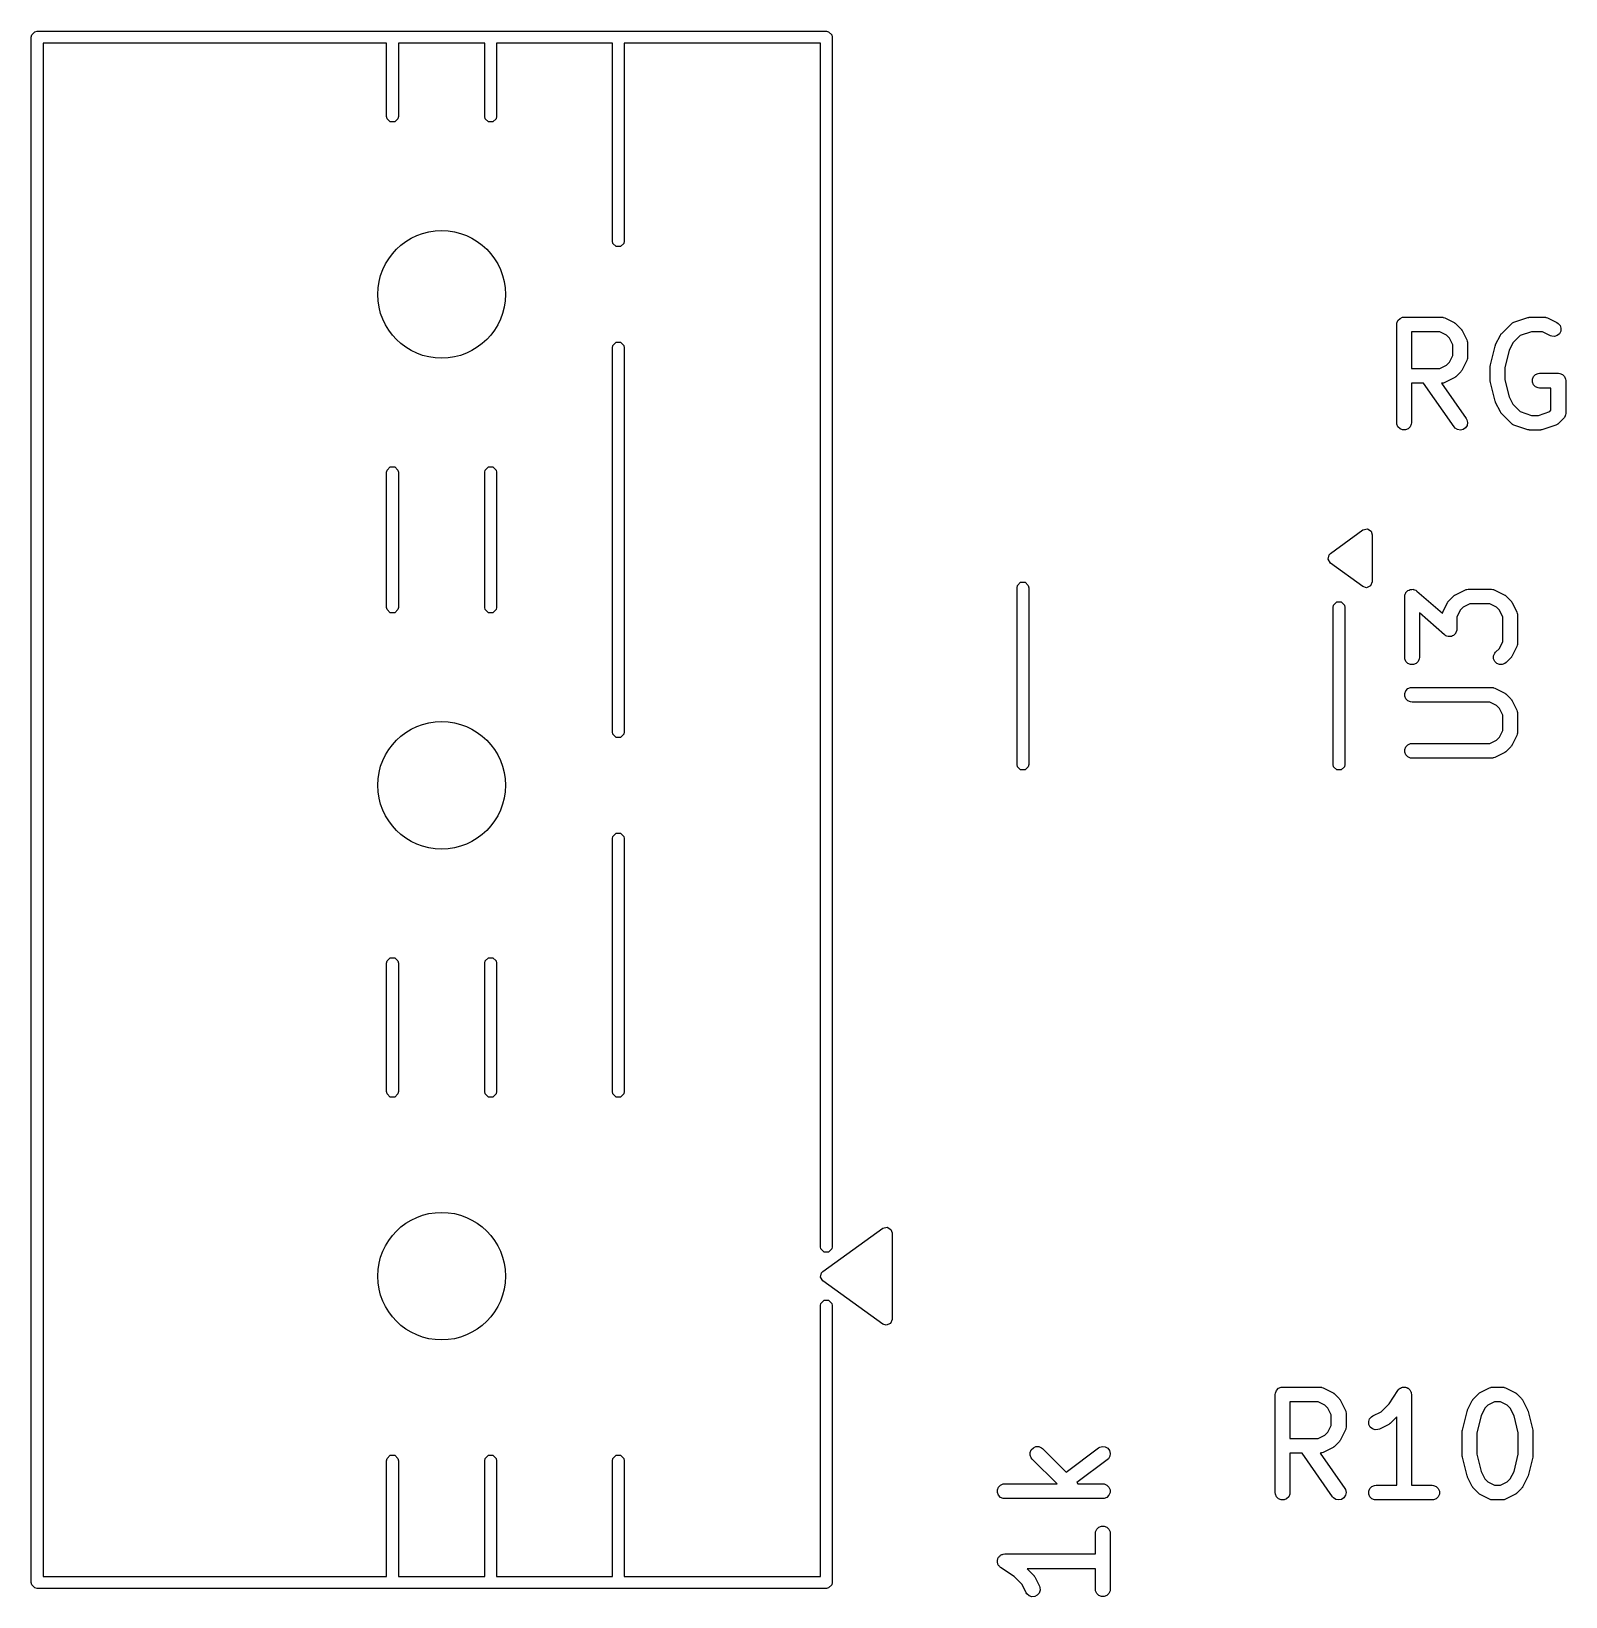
# Model space of a CAD drawing. Extents: x 19.8 to 98.9, y -129.1 to -67.1.
# Drawn here: x 19.79 to 35.42, y -106.01 to -90.07 of the extents above; entities that cross this region are included whole.
import ezdxf

# ---------------------------------------------------------------- set-up
doc = ezdxf.new("R2010")
doc.units = 0
doc.layers.add('BLACK', color=7, linetype='CONTINUOUS')

msp = doc.modelspace()

# ---------------------------------------------------------------- linework, layer by layer
at = {"layer": 'BLACK', "linetype": 'CONTINUOUS'}
for p, q in [((19.792067, -90.107038), (19.824539, -90.074566)), ((19.824539, -90.074566), (19.8475, -90.069999)), ((19.8475, -90.069999), (27.8875, -90.07)), ((27.8875, -90.07), (27.910461, -90.074567)), ((27.910461, -90.074567), (27.942933, -90.107039)), ((19.7875, -90.129999), (19.792067, -90.107038)), ((19.7875, -105.87), (19.7875, -90.129999)), ((23.4075, -90.189999), (19.9075, -90.189999)), ((19.9075, -90.189999), (19.9075, -105.81)), ((23.4075, -90.938), (23.4075, -90.189999)), ((24.4075, -90.189999), (23.5275, -90.189999)), ((23.5275, -90.189999), (23.5275, -90.938)), ((24.4075, -90.938), (24.4075, -90.189999)), ((25.7075, -90.189999), (24.5275, -90.189999)), ((24.5275, -90.189999), (24.5275, -90.938)), ((25.7075, -92.207), (25.7075, -90.189999)), ((27.8275, -90.189999), (25.8275, -90.189999)), ((25.8275, -90.189999), (25.8275, -92.207)), ((27.827501, -102.45), (27.8275, -90.189999)), ((27.942933, -90.107039), (27.9475, -90.13)), ((27.9475, -90.13), (27.947501, -102.45)), ((23.412067, -90.960961), (23.4075, -90.938)), ((23.444539, -90.993433), (23.412067, -90.960961)), ((23.490461, -90.993433), (23.444539, -90.993433)), ((23.522933, -90.960961), (23.490461, -90.993433)), ((23.5275, -90.938), (23.522933, -90.960961)), ((24.412067, -90.960961), (24.4075, -90.938)), ((24.444539, -90.993433), (24.412067, -90.960961)), ((24.490461, -90.993433), (24.444539, -90.993433)), ((24.522933, -90.960961), (24.490461, -90.993433)), ((24.5275, -90.938), (24.522933, -90.960961)), ((25.712067, -92.229961), (25.7075, -92.207)), ((25.744539, -92.262433), (25.712067, -92.229961)), ((25.790461, -92.262433), (25.744539, -92.262433)), ((25.822933, -92.229961), (25.790461, -92.262433)), ((25.8275, -92.207), (25.822933, -92.229961)), ((33.698809, -93.056819), (33.70025, -93.042187)), ((33.698809, -94.056819), (33.698809, -93.056819)), ((33.70025, -93.042187), (33.711449, -93.015151)), ((33.711449, -93.015151), (33.732141, -92.994459)), ((33.732141, -92.994459), (33.759177, -92.98326)), ((33.759177, -92.98326), (33.773809, -92.981819)), ((33.773809, -92.981819), (34.154761, -92.981819)), ((34.154761, -92.981819), (34.169393, -92.98326)), ((34.169393, -92.98326), (34.171882, -92.984291)), ((34.171882, -92.984291), (34.17457, -92.984482)), ((34.17457, -92.984482), (34.188302, -92.989737)), ((34.188302, -92.989737), (34.28354, -93.037356)), ((34.28354, -93.037356), (34.289839, -93.04132)), ((34.289839, -93.04132), (34.291667, -93.042078)), ((34.291667, -93.042078), (34.293723, -93.043766)), ((34.293723, -93.043766), (34.295983, -93.045188)), ((34.295983, -93.045188), (34.297282, -93.046686)), ((34.297282, -93.046686), (34.303032, -93.051405)), ((34.303032, -93.051405), (34.350651, -93.099024)), ((34.350651, -93.099024), (34.355369, -93.104773)), ((34.355369, -93.104773), (34.356868, -93.106073)), ((34.356868, -93.106073), (34.358289, -93.108332)), ((34.358289, -93.108332), (34.359978, -93.110389)), ((34.359978, -93.110389), (34.360735, -93.112216)), ((34.360735, -93.112216), (34.3647, -93.118516)), ((34.768395, -93.146643), (34.863633, -93.051405)), ((34.863633, -93.051405), (34.874998, -93.042077)), ((34.874998, -93.042077), (34.877488, -93.041045)), ((34.877488, -93.041045), (34.879523, -93.039281)), ((34.879523, -93.039281), (34.892949, -93.033287)), ((34.892949, -93.033287), (35.035805, -92.985668)), ((35.035805, -92.985668), (35.04306, -92.984018)), ((35.04306, -92.984018), (35.044891, -92.98326)), ((35.044891, -92.98326), (35.047544, -92.982998)), ((35.047544, -92.982998), (35.050142, -92.982408)), ((35.050142, -92.982408), (35.052116, -92.982548)), ((35.052116, -92.982548), (35.059523, -92.981819)), ((35.059523, -92.981819), (35.20238, -92.981819)), ((35.20238, -92.981819), (35.217012, -92.98326)), ((35.217012, -92.98326), (35.219501, -92.984291)), ((35.219501, -92.984291), (35.222189, -92.984482)), ((35.222189, -92.984482), (35.235921, -92.989737)), ((35.235921, -92.989737), (35.331159, -93.037356)), ((35.331159, -93.037356), (35.343602, -93.045188)), ((35.343602, -93.045188), (35.362775, -93.067296)), ((35.362775, -93.067296), (35.372029, -93.095057)), ((35.372029, -93.095057), (35.369955, -93.124247)), ((25.7075, -93.293), (25.712067, -93.270039)), ((25.712067, -93.270039), (25.744539, -93.237567)), ((25.744539, -93.237567), (25.790461, -93.237567)), ((25.790461, -93.237567), (25.822933, -93.270039)), ((25.822933, -93.270039), (25.8275, -93.293)), ((34.137056, -93.131819), (33.848809, -93.131819)), ((33.848809, -93.131819), (33.848809, -93.505628)), ((34.205572, -93.166077), (34.137056, -93.131819)), ((34.235979, -93.196484), (34.205572, -93.166077)), ((34.270237, -93.265), (34.235979, -93.196484)), ((34.270237, -93.372447), (34.270237, -93.265)), ((34.3647, -93.118516), (34.412319, -93.213754)), ((34.412319, -93.213754), (34.417574, -93.227485)), ((34.417574, -93.227485), (34.417765, -93.230174)), ((34.417765, -93.230174), (34.418796, -93.232663)), ((34.418796, -93.232663), (34.420237, -93.247295)), ((34.420237, -93.247295), (34.420237, -93.390152)), ((34.653429, -93.4672), (34.701048, -93.276724)), ((34.701048, -93.276724), (34.701433, -93.275644)), ((34.701433, -93.275644), (34.701472, -93.275105)), ((34.701472, -93.275105), (34.703799, -93.269023)), ((34.703799, -93.269023), (34.705995, -93.262878)), ((34.705995, -93.262878), (34.706317, -93.262442)), ((34.706317, -93.262442), (34.706727, -93.261373)), ((34.706727, -93.261373), (34.754346, -93.166135)), ((34.754346, -93.166135), (34.75831, -93.159835)), ((34.75831, -93.159835), (34.759068, -93.158008)), ((34.759068, -93.158008), (34.760756, -93.155951)), ((34.760756, -93.155951), (34.762178, -93.153692)), ((34.762178, -93.153692), (34.763676, -93.152392)), ((34.763676, -93.152392), (34.768395, -93.146643)), ((34.883067, -93.244103), (34.844573, -93.32109)), ((34.95718, -93.16999), (34.883067, -93.244103)), ((35.071693, -93.131819), (34.95718, -93.16999)), ((35.184675, -93.131819), (35.071693, -93.131819)), ((35.264077, -93.17152), (35.184675, -93.131819)), ((35.277808, -93.176775), (35.264077, -93.17152)), ((35.306998, -93.178849), (35.277808, -93.176775)), ((35.33476, -93.169595), (35.306998, -93.178849)), ((35.356867, -93.150422), (35.33476, -93.169595)), ((35.369955, -93.124247), (35.356867, -93.150422)), ((25.7075, -97.207), (25.7075, -93.293)), ((25.8275, -93.293), (25.8275, -97.207)), ((34.235979, -93.440963), (34.270237, -93.372447)), ((34.412319, -93.423693), (34.3647, -93.518931)), ((34.417574, -93.409962), (34.412319, -93.423693)), ((34.417765, -93.407272), (34.417574, -93.409962)), ((34.418796, -93.404784), (34.417765, -93.407272)), ((34.420237, -93.390152), (34.418796, -93.404784)), ((34.844573, -93.32109), (34.80119, -93.494624)), ((33.848809, -93.505628), (34.137056, -93.505628)), ((34.137056, -93.505628), (34.205572, -93.47137)), ((34.205572, -93.47137), (34.235979, -93.440963)), ((34.289839, -93.596126), (34.28354, -93.600091)), ((34.291667, -93.595369), (34.289839, -93.596126)), ((34.293723, -93.59368), (34.291667, -93.595369)), ((34.295983, -93.592259), (34.293723, -93.59368)), ((34.297282, -93.59076), (34.295983, -93.592259)), ((34.303032, -93.586042), (34.297282, -93.59076)), ((34.350651, -93.538423), (34.303032, -93.586042)), ((34.355369, -93.532673), (34.350651, -93.538423)), ((34.356868, -93.531374), (34.355369, -93.532673)), ((34.358289, -93.529114), (34.356868, -93.531374)), ((34.359978, -93.527058), (34.358289, -93.529114)), ((34.360735, -93.52523), (34.359978, -93.527058)), ((34.3647, -93.518931), (34.360735, -93.52523)), ((34.65119, -93.48539), (34.651441, -93.482836)), ((34.65119, -93.628247), (34.65119, -93.48539)), ((34.651279, -93.481744), (34.652088, -93.47627)), ((34.651441, -93.482836), (34.651279, -93.481744)), ((34.652088, -93.47627), (34.652631, -93.470758)), ((34.652631, -93.470758), (34.653053, -93.469736)), ((34.653053, -93.469736), (34.653429, -93.4672)), ((34.80119, -93.494624), (34.80119, -93.619013)), ((35.081202, -93.613615), (35.092401, -93.586579)), ((35.092401, -93.586579), (35.113093, -93.565887)), ((35.113093, -93.565887), (35.140129, -93.554688)), ((35.140129, -93.554688), (35.154761, -93.553247)), ((35.154761, -93.553247), (35.345237, -93.553247)), ((35.345237, -93.553247), (35.359869, -93.554688)), ((35.359869, -93.554688), (35.386905, -93.565887)), ((35.386905, -93.565887), (35.407597, -93.586579)), ((35.407597, -93.586579), (35.418796, -93.613615)), ((33.972855, -93.655628), (33.848809, -93.655628)), ((33.848809, -93.655628), (33.848809, -94.056819)), ((34.283795, -94.099829), (33.972855, -93.655628)), ((34.169393, -93.654187), (34.155876, -93.655518)), ((34.155876, -93.655518), (34.40668, -94.01381)), ((34.171882, -93.653155), (34.169393, -93.654187)), ((34.17457, -93.652965), (34.171882, -93.653155)), ((34.188302, -93.64771), (34.17457, -93.652965)), ((34.28354, -93.600091), (34.188302, -93.64771)), ((34.651441, -93.6308), (34.65119, -93.628247)), ((34.651279, -93.631893), (34.651441, -93.6308)), ((34.652088, -93.637366), (34.651279, -93.631893)), ((34.652631, -93.642879), (34.652088, -93.637366)), ((34.653053, -93.6439), (34.652631, -93.642879)), ((34.653429, -93.646437), (34.653053, -93.6439)), ((34.701048, -93.836913), (34.653429, -93.646437)), ((34.80119, -93.619013), (34.844573, -93.792547)), ((35.081202, -93.642879), (35.081202, -93.613615)), ((35.092401, -93.669915), (35.081202, -93.642879)), ((35.113093, -93.690607), (35.092401, -93.669915)), ((35.140129, -93.701806), (35.113093, -93.690607)), ((35.154761, -93.703247), (35.140129, -93.701806)), ((35.270237, -93.703247), (35.154761, -93.703247)), ((35.270237, -93.930514), (35.270237, -93.703247)), ((35.418796, -93.613615), (35.420237, -93.628247)), ((35.420237, -93.628247), (35.420237, -93.96158)), ((34.701433, -93.837992), (34.701048, -93.836913)), ((34.701472, -93.838532), (34.701433, -93.837992)), ((34.703799, -93.844613), (34.701472, -93.838532)), ((34.705995, -93.850759), (34.703799, -93.844613)), ((34.706317, -93.851194), (34.705995, -93.850759)), ((34.706727, -93.852264), (34.706317, -93.851194)), ((34.754346, -93.947502), (34.706727, -93.852264)), ((34.844573, -93.792547), (34.883067, -93.869534)), ((34.883067, -93.869534), (34.95718, -93.943648)), ((33.70025, -94.071451), (33.698809, -94.056819)), ((33.711449, -94.098487), (33.70025, -94.071451)), ((33.847368, -94.071451), (33.836169, -94.098487)), ((33.848809, -94.056819), (33.847368, -94.071451)), ((34.40668, -94.01381), (34.41389, -94.026623)), ((34.41389, -94.026623), (34.420219, -94.055194)), ((34.420219, -94.055194), (34.415134, -94.084012)), ((34.758309, -93.953798), (34.754346, -93.947502)), ((34.759067, -93.955628), (34.758309, -93.953798)), ((34.760756, -93.957686), (34.759067, -93.955628)), ((34.762178, -93.959945), (34.760756, -93.957686)), ((34.763676, -93.961244), (34.762178, -93.959945)), ((34.768395, -93.966994), (34.763676, -93.961244)), ((34.863633, -94.062233), (34.768395, -93.966994)), ((34.874998, -94.071561), (34.863633, -94.062233)), ((34.877488, -94.072592), (34.874998, -94.071561)), ((34.879523, -94.074357), (34.877488, -94.072592)), ((34.892949, -94.080351), (34.879523, -94.074357)), ((34.95718, -93.943648), (35.071693, -93.981819)), ((35.071693, -93.981819), (35.142591, -93.981819)), ((35.142591, -93.981819), (35.257104, -93.943647)), ((35.257104, -93.943647), (35.270237, -93.930514)), ((35.33476, -94.074357), (35.321335, -94.080351)), ((35.336795, -94.072591), (35.33476, -94.074357)), ((35.339286, -94.07156), (35.336795, -94.072591)), ((35.350652, -94.062232), (35.339286, -94.07156)), ((35.39827, -94.014613), (35.350652, -94.062232)), ((35.407598, -94.003247), (35.39827, -94.014613)), ((35.414879, -93.985668), (35.407598, -94.003247)), ((35.418796, -93.976212), (35.414879, -93.985668)), ((35.420237, -93.96158), (35.418796, -93.976212)), ((33.732141, -94.119179), (33.711449, -94.098487)), ((33.759177, -94.130378), (33.732141, -94.119179)), ((33.788441, -94.130378), (33.759177, -94.130378)), ((33.815477, -94.119179), (33.788441, -94.130378)), ((33.836169, -94.098487), (33.815477, -94.119179)), ((34.293366, -94.110989), (34.283795, -94.099829)), ((34.318045, -94.126716), (34.293366, -94.110989)), ((34.346862, -94.131802), (34.318045, -94.126716)), ((34.375433, -94.125472), (34.346862, -94.131802)), ((34.399407, -94.10869), (34.375433, -94.125472)), ((34.415134, -94.084012), (34.399407, -94.10869)), ((35.035805, -94.12797), (34.892949, -94.080351)), ((35.04306, -94.129619), (35.035805, -94.12797)), ((35.044891, -94.130378), (35.04306, -94.129619)), ((35.047544, -94.130639), (35.044891, -94.130378)), ((35.050142, -94.13123), (35.047544, -94.130639)), ((35.052116, -94.131089), (35.050142, -94.13123)), ((35.059523, -94.131819), (35.052116, -94.131089)), ((35.154761, -94.131819), (35.059523, -94.131819)), ((35.162166, -94.131089), (35.154761, -94.131819)), ((35.164141, -94.13123), (35.162166, -94.131089)), ((35.166738, -94.130639), (35.164141, -94.13123)), ((35.169393, -94.130378), (35.166738, -94.130639)), ((35.171224, -94.129619), (35.169393, -94.130378)), ((35.178478, -94.12797), (35.171224, -94.129619)), ((35.321335, -94.080351), (35.178478, -94.12797)), ((23.4075, -94.562), (23.412067, -94.539039)), ((23.412067, -94.539039), (23.444539, -94.506567)), ((23.444539, -94.506567), (23.490461, -94.506567)), ((23.490461, -94.506567), (23.522933, -94.539039)), ((23.522933, -94.539039), (23.5275, -94.562)), ((24.4075, -94.562), (24.412067, -94.539039)), ((24.412067, -94.539039), (24.444539, -94.506567)), ((24.444539, -94.506567), (24.490461, -94.506567)), ((24.490461, -94.506567), (24.522933, -94.539039)), ((24.522933, -94.539039), (24.5275, -94.562)), ((23.4075, -95.938), (23.4075, -94.562)), ((23.5275, -94.562), (23.5275, -95.938)), ((24.4075, -95.938), (24.4075, -94.562)), ((24.5275, -94.562), (24.5275, -95.938)), ((33.02471, -95.388976), (33.35471, -95.148976)), ((33.35471, -95.148976), (33.399358, -95.138234)), ((33.399358, -95.138234), (33.438524, -95.16221)), ((33.438524, -95.16221), (33.45, -95.1975)), ((33.45, -95.1975), (33.45, -95.6775)), ((33.000734, -95.446858), (33.011476, -95.40221)), ((33.02471, -95.486024), (33.000734, -95.446858)), ((33.011476, -95.40221), (33.02471, -95.388976)), ((33.35471, -95.726024), (33.02471, -95.486024)), ((29.83, -95.7375), (29.834567, -95.714539)), ((29.83, -97.5375), (29.83, -95.7375)), ((29.834567, -95.714539), (29.867039, -95.682067)), ((29.867039, -95.682067), (29.912961, -95.682067)), ((29.912961, -95.682067), (29.945433, -95.714539)), ((29.945433, -95.714539), (29.95, -95.7375)), ((29.95, -95.7375), (29.95, -97.5375)), ((33.39, -95.7375), (33.35471, -95.726024)), ((33.432426, -95.719926), (33.39, -95.7375)), ((33.45, -95.6775), (33.432426, -95.719926)), ((33.779819, -95.827976), (33.780581, -95.820237)), ((33.779819, -96.447023), (33.779819, -95.827976)), ((33.78045, -95.81827), (33.780908, -95.816914)), ((33.780581, -95.820237), (33.78045, -95.81827)), ((33.780908, -95.816914), (33.78126, -95.813344)), ((33.78126, -95.813344), (33.785923, -95.802086)), ((33.785923, -95.802086), (33.789825, -95.790549)), ((33.789825, -95.790549), (33.79149, -95.788644)), ((33.79149, -95.788644), (33.792459, -95.786308)), ((33.792459, -95.786308), (33.801069, -95.777697)), ((33.801069, -95.777697), (33.809095, -95.768525)), ((33.809095, -95.768525), (33.811364, -95.767402)), ((33.811364, -95.767402), (33.813151, -95.765616)), ((33.813151, -95.765616), (33.824401, -95.760955)), ((33.824401, -95.760955), (33.835327, -95.755553)), ((33.835327, -95.755553), (33.83785, -95.755384)), ((33.83785, -95.755384), (33.840187, -95.754417)), ((33.840187, -95.754417), (33.852372, -95.754417)), ((33.852372, -95.754417), (33.864525, -95.753607)), ((33.864525, -95.753607), (33.86692, -95.754417)), ((33.86692, -95.754417), (33.869451, -95.754417)), ((33.869451, -95.754417), (33.880708, -95.75908)), ((33.880708, -95.75908), (33.892246, -95.762982)), ((33.892246, -95.762982), (33.895163, -95.765067)), ((33.895163, -95.765067), (33.896487, -95.765616)), ((33.896487, -95.765616), (33.897882, -95.767011)), ((33.897882, -95.767011), (33.904207, -95.771533)), ((33.904207, -95.771533), (34.163516, -95.998428)), ((34.230357, -95.870181), (34.277976, -95.822562)), ((34.277976, -95.822562), (34.283725, -95.817843)), ((34.283725, -95.817843), (34.285025, -95.816345)), ((34.285025, -95.816345), (34.287284, -95.814923)), ((34.287284, -95.814923), (34.289341, -95.813235)), ((34.289341, -95.813235), (34.291168, -95.812477)), ((34.291168, -95.812477), (34.297468, -95.808513)), ((34.297468, -95.808513), (34.392706, -95.760894)), ((34.392706, -95.760894), (34.406437, -95.755639)), ((34.406437, -95.755639), (34.409126, -95.755447)), ((34.409126, -95.755447), (34.411615, -95.754417)), ((34.411615, -95.754417), (34.426247, -95.752976)), ((34.426247, -95.752976), (34.664342, -95.752976)), ((34.664342, -95.752976), (34.678974, -95.754417)), ((34.678974, -95.754417), (34.681463, -95.755448)), ((34.681463, -95.755448), (34.684151, -95.755639)), ((34.684151, -95.755639), (34.697883, -95.760894)), ((34.697883, -95.760894), (34.793121, -95.808513)), ((34.793121, -95.808513), (34.799417, -95.812476)), ((34.799417, -95.812476), (34.801247, -95.813234)), ((34.801247, -95.813234), (34.803305, -95.814923)), ((34.803305, -95.814923), (34.805564, -95.816345)), ((34.805564, -95.816345), (34.806863, -95.817843)), ((34.806863, -95.817843), (34.812612, -95.822561)), ((34.812612, -95.822561), (34.860232, -95.87018)), ((23.412067, -95.960961), (23.4075, -95.938)), ((23.444539, -95.993433), (23.412067, -95.960961)), ((23.522933, -95.960961), (23.490461, -95.993433)), ((23.5275, -95.938), (23.522933, -95.960961)), ((24.412067, -95.960961), (24.4075, -95.938)), ((24.444539, -95.993433), (24.412067, -95.960961)), ((24.522933, -95.960961), (24.490461, -95.993433)), ((24.5275, -95.938), (24.522933, -95.960961)), ((33.05, -95.9375), (33.054567, -95.914539)), ((33.05, -96.7375), (33.05, -95.9375)), ((33.054567, -95.914539), (33.087039, -95.882067)), ((33.087039, -95.882067), (33.132961, -95.882067)), ((33.132961, -95.882067), (33.165433, -95.914539)), ((33.165433, -95.914539), (33.17, -95.9375)), ((33.17, -95.9375), (33.17, -96.7375)), ((34.163516, -95.998428), (34.168689, -95.984911)), ((34.168689, -95.984911), (34.216308, -95.889673)), ((34.216308, -95.889673), (34.220272, -95.883373)), ((34.220272, -95.883373), (34.22103, -95.881546)), ((34.22103, -95.881546), (34.222718, -95.879489)), ((34.222718, -95.879489), (34.22414, -95.87723)), ((34.22414, -95.87723), (34.225638, -95.87593)), ((34.225638, -95.87593), (34.230357, -95.870181)), ((34.345029, -95.967641), (34.310771, -96.036157)), ((34.375436, -95.937234), (34.345029, -95.967641)), ((34.443952, -95.902976), (34.375436, -95.937234)), ((34.646637, -95.902976), (34.443952, -95.902976)), ((34.715153, -95.937234), (34.646637, -95.902976)), ((34.745561, -95.967641), (34.715153, -95.937234)), ((34.779819, -96.036157), (34.745561, -95.967641)), ((34.860232, -95.87018), (34.86495, -95.875929)), ((34.86495, -95.875929), (34.86645, -95.87723)), ((34.86645, -95.87723), (34.867872, -95.879489)), ((34.867872, -95.879489), (34.86956, -95.881546)), ((34.86956, -95.881546), (34.870317, -95.883373)), ((34.870317, -95.883373), (34.874282, -95.889673)), ((34.874282, -95.889673), (34.921901, -95.984911)), ((34.921901, -95.984911), (34.927156, -95.998642)), ((23.490461, -95.993433), (23.444539, -95.993433)), ((24.490461, -95.993433), (24.444539, -95.993433)), ((34.186383, -96.217752), (33.929819, -95.993258)), ((33.929819, -95.993258), (33.929819, -96.447023)), ((34.310771, -96.036157), (34.310771, -96.161309)), ((34.779819, -96.286461), (34.779819, -96.036157)), ((34.927156, -95.998642), (34.927347, -96.001331)), ((34.927347, -96.001331), (34.928378, -96.00382)), ((34.928378, -96.00382), (34.929819, -96.018452)), ((34.929819, -96.018452), (34.929819, -96.304166)), ((34.192707, -96.222273), (34.186383, -96.217752)), ((34.194103, -96.223669), (34.192707, -96.222273)), ((34.195426, -96.224217), (34.194103, -96.223669)), ((34.198344, -96.226303), (34.195426, -96.224217)), ((34.209881, -96.230204), (34.198344, -96.226303)), ((34.221139, -96.234868), (34.209881, -96.230204)), ((34.22367, -96.234868), (34.221139, -96.234868)), ((34.226065, -96.235678), (34.22367, -96.234868)), ((34.238218, -96.234868), (34.226065, -96.235678)), ((34.250403, -96.234868), (34.238218, -96.234868)), ((34.252739, -96.2339), (34.250403, -96.234868)), ((34.255263, -96.233732), (34.252739, -96.2339)), ((34.266188, -96.228329), (34.255263, -96.233732)), ((34.277439, -96.223669), (34.266188, -96.228329)), ((34.279225, -96.221882), (34.277439, -96.223669)), ((34.281495, -96.22076), (34.279225, -96.221882)), ((34.28952, -96.211587), (34.281495, -96.22076)), ((34.298131, -96.202977), (34.28952, -96.211587)), ((34.299099, -96.20064), (34.298131, -96.202977)), ((34.300765, -96.198736), (34.299099, -96.20064)), ((34.304666, -96.187198), (34.300765, -96.198736)), ((34.30933, -96.175941), (34.304666, -96.187198)), ((34.309681, -96.17237), (34.30933, -96.175941)), ((34.31014, -96.171015), (34.309681, -96.17237)), ((34.310771, -96.161309), (34.310008, -96.169047)), ((34.310008, -96.169047), (34.31014, -96.171015)), ((34.745561, -96.354976), (34.779819, -96.286461)), ((34.929819, -96.304166), (34.928378, -96.318798)), ((33.78126, -96.461655), (33.779819, -96.447023)), ((33.792459, -96.488691), (33.78126, -96.461655)), ((33.928378, -96.461655), (33.917179, -96.488691)), ((33.929819, -96.447023), (33.928378, -96.461655)), ((34.686021, -96.432391), (34.69722, -96.405355)), ((34.686021, -96.461654), (34.686021, -96.432391)), ((34.697219, -96.48869), (34.686021, -96.461654)), ((34.69722, -96.405355), (34.706548, -96.393989)), ((34.706548, -96.393989), (34.745561, -96.354976)), ((34.860232, -96.452438), (34.812612, -96.500057)), ((34.86495, -96.446688), (34.860232, -96.452438)), ((34.86645, -96.445388), (34.86495, -96.446688)), ((34.867872, -96.443128), (34.86645, -96.445388)), ((34.86956, -96.441072), (34.867872, -96.443128)), ((34.870317, -96.439244), (34.86956, -96.441072)), ((34.874282, -96.432945), (34.870317, -96.439244)), ((34.921901, -96.337707), (34.874282, -96.432945)), ((34.927156, -96.323976), (34.921901, -96.337707)), ((34.927347, -96.321286), (34.927156, -96.323976)), ((34.928378, -96.318798), (34.927347, -96.321286)), ((33.813151, -96.509383), (33.792459, -96.488691)), ((33.840187, -96.520582), (33.813151, -96.509383)), ((33.869451, -96.520582), (33.840187, -96.520582)), ((33.896487, -96.509383), (33.869451, -96.520582)), ((33.917179, -96.488691), (33.896487, -96.509383)), ((34.717912, -96.509383), (34.697219, -96.48869)), ((34.744948, -96.520582), (34.717912, -96.509383)), ((34.774211, -96.520582), (34.744948, -96.520582)), ((34.801247, -96.509384), (34.774211, -96.520582)), ((34.812612, -96.500057), (34.801247, -96.509384)), ((33.05, -97.5375), (33.05, -96.7375)), ((33.17, -96.7375), (33.17, -97.5375)), ((33.792459, -96.786308), (33.813151, -96.765616)), ((33.813151, -96.765616), (33.840187, -96.754417)), ((33.840187, -96.754417), (33.854819, -96.752976)), ((33.854819, -96.752976), (34.664342, -96.752976)), ((34.664342, -96.752976), (34.678974, -96.754417)), ((34.678974, -96.754417), (34.681463, -96.755448)), ((34.681463, -96.755448), (34.684151, -96.755639)), ((34.684151, -96.755639), (34.697883, -96.760894)), ((34.697883, -96.760894), (34.793121, -96.808513)), ((33.78126, -96.813344), (33.792459, -96.786308)), ((33.78126, -96.842608), (33.78126, -96.813344)), ((33.792459, -96.869644), (33.78126, -96.842608)), ((33.813151, -96.890336), (33.792459, -96.869644)), ((33.840187, -96.901535), (33.813151, -96.890336)), ((33.854819, -96.902976), (33.840187, -96.901535)), ((34.646637, -96.902976), (33.854819, -96.902976)), ((34.715153, -96.937234), (34.646637, -96.902976)), ((34.745561, -96.967641), (34.715153, -96.937234)), ((34.793121, -96.808513), (34.799417, -96.812476)), ((34.799417, -96.812476), (34.801247, -96.813234)), ((34.801247, -96.813234), (34.803305, -96.814923)), ((34.803305, -96.814923), (34.805564, -96.816345)), ((34.805564, -96.816345), (34.806863, -96.817843)), ((34.806863, -96.817843), (34.812612, -96.822561)), ((34.812612, -96.822561), (34.860232, -96.87018)), ((34.860232, -96.87018), (34.86495, -96.875929)), ((34.86495, -96.875929), (34.86645, -96.87723)), ((34.86645, -96.87723), (34.867872, -96.879489)), ((34.867872, -96.879489), (34.86956, -96.881546)), ((34.86956, -96.881546), (34.870317, -96.883373)), ((34.870317, -96.883373), (34.874282, -96.889673)), ((34.874282, -96.889673), (34.921901, -96.984911)), ((34.779819, -97.036157), (34.745561, -96.967641)), ((34.779819, -97.191223), (34.779819, -97.036157)), ((34.921901, -96.984911), (34.927156, -96.998642)), ((34.927156, -96.998642), (34.927347, -97.001331)), ((34.927347, -97.001331), (34.928378, -97.00382)), ((34.928378, -97.00382), (34.929819, -97.018452)), ((34.929819, -97.018452), (34.929819, -97.208928)), ((25.712067, -97.229961), (25.7075, -97.207)), ((25.744539, -97.262433), (25.712067, -97.229961)), ((25.790461, -97.262433), (25.744539, -97.262433)), ((25.822933, -97.229961), (25.790461, -97.262433)), ((25.8275, -97.207), (25.822933, -97.229961)), ((34.715153, -97.290145), (34.745561, -97.259738)), ((34.745561, -97.259738), (34.779819, -97.191223)), ((34.921901, -97.242469), (34.874282, -97.337707)), ((34.927156, -97.228738), (34.921901, -97.242469)), ((34.927347, -97.226048), (34.927156, -97.228738)), ((34.928378, -97.22356), (34.927347, -97.226048)), ((34.929819, -97.208928), (34.928378, -97.22356)), ((33.78126, -97.384772), (33.792459, -97.357736)), ((33.78126, -97.414036), (33.78126, -97.384772)), ((33.792459, -97.441072), (33.78126, -97.414036)), ((33.792459, -97.357736), (33.813151, -97.337044)), ((33.813151, -97.337044), (33.840187, -97.325845)), ((33.840187, -97.325845), (33.854819, -97.324404)), ((33.854819, -97.324404), (34.646637, -97.324404)), ((34.646637, -97.324404), (34.715153, -97.290145)), ((34.793121, -97.418867), (34.697883, -97.466486)), ((34.799417, -97.414903), (34.793121, -97.418867)), ((34.801247, -97.414146), (34.799417, -97.414903)), ((34.803305, -97.412456), (34.801247, -97.414146)), ((34.805564, -97.411035), (34.803305, -97.412456)), ((34.806863, -97.409536), (34.805564, -97.411035)), ((34.812612, -97.404819), (34.806863, -97.409536)), ((34.860232, -97.3572), (34.812612, -97.404819)), ((34.86495, -97.35145), (34.860232, -97.3572)), ((34.86645, -97.35015), (34.86495, -97.35145)), ((34.867872, -97.34789), (34.86645, -97.35015)), ((34.86956, -97.345834), (34.867872, -97.34789)), ((34.870317, -97.344006), (34.86956, -97.345834)), ((34.874282, -97.337707), (34.870317, -97.344006)), ((29.834567, -97.560461), (29.83, -97.5375)), ((29.867039, -97.592933), (29.834567, -97.560461)), ((29.945433, -97.560461), (29.912961, -97.592933)), ((29.95, -97.5375), (29.945433, -97.560461)), ((33.054567, -97.560461), (33.05, -97.5375)), ((33.087039, -97.592933), (33.054567, -97.560461)), ((33.165433, -97.560461), (33.132961, -97.592933)), ((33.17, -97.5375), (33.165433, -97.560461)), ((33.813151, -97.461764), (33.792459, -97.441072)), ((33.840187, -97.472963), (33.813151, -97.461764)), ((33.854819, -97.474404), (33.840187, -97.472963)), ((34.664342, -97.474404), (33.854819, -97.474404)), ((34.678974, -97.472963), (34.664342, -97.474404)), ((34.681463, -97.471931), (34.678974, -97.472963)), ((34.684151, -97.471741), (34.681463, -97.471931)), ((34.697883, -97.466486), (34.684151, -97.471741)), ((29.912961, -97.592933), (29.867039, -97.592933)), ((33.132961, -97.592933), (33.087039, -97.592933)), ((25.7075, -98.293), (25.712067, -98.270039)), ((25.7075, -100.87), (25.7075, -98.293)), ((25.712067, -98.270039), (25.744539, -98.237567)), ((25.744539, -98.237567), (25.790461, -98.237567)), ((25.790461, -98.237567), (25.822933, -98.270039)), ((25.822933, -98.270039), (25.8275, -98.293)), ((25.8275, -98.293), (25.8275, -100.87)), ((23.4075, -99.562), (23.412067, -99.539039)), ((23.4075, -100.87), (23.4075, -99.562)), ((23.412067, -99.539039), (23.444539, -99.506567)), ((23.444539, -99.506567), (23.490461, -99.506567)), ((23.490461, -99.506567), (23.522933, -99.539039)), ((23.522933, -99.539039), (23.5275, -99.562)), ((23.5275, -99.562), (23.5275, -100.87)), ((24.4075, -99.562), (24.412067, -99.539039)), ((24.4075, -100.87), (24.4075, -99.562)), ((24.412067, -99.539039), (24.444539, -99.506567)), ((24.444539, -99.506567), (24.490461, -99.506567)), ((24.490461, -99.506567), (24.522933, -99.539039)), ((24.522933, -99.539039), (24.5275, -99.562)), ((24.5275, -99.562), (24.5275, -100.87)), ((23.412067, -100.892961), (23.4075, -100.87)), ((23.444539, -100.925433), (23.412067, -100.892961)), ((23.490461, -100.925433), (23.444539, -100.925433)), ((23.522933, -100.892961), (23.490461, -100.925433)), ((23.5275, -100.87), (23.522933, -100.892961)), ((24.412067, -100.892961), (24.4075, -100.87)), ((24.444539, -100.925433), (24.412067, -100.892961)), ((24.490461, -100.925433), (24.444539, -100.925433)), ((24.522933, -100.892961), (24.490461, -100.925433)), ((24.5275, -100.87), (24.522933, -100.892961)), ((25.712067, -100.892961), (25.7075, -100.87)), ((25.744539, -100.925433), (25.712067, -100.892961)), ((25.790461, -100.925433), (25.744539, -100.925433)), ((25.822933, -100.892961), (25.790461, -100.925433)), ((25.8275, -100.87), (25.822933, -100.892961)), ((27.852401, -102.701338), (28.4624, -102.261338)), ((28.4624, -102.261338), (28.507089, -102.250771)), ((28.507089, -102.250771), (28.546162, -102.2749)), ((28.546162, -102.2749), (28.5575, -102.31)), ((28.5575, -102.31), (28.5575, -103.19)), ((27.832068, -102.472961), (27.827501, -102.45)), ((27.86454, -102.505433), (27.832068, -102.472961)), ((27.910462, -102.505433), (27.86454, -102.505433)), ((27.942934, -102.472961), (27.910462, -102.505433)), ((27.947501, -102.45), (27.942934, -102.472961)), ((27.828272, -102.759589), (27.838839, -102.7149)), ((27.852401, -102.798662), (27.828272, -102.759589)), ((27.838839, -102.7149), (27.852401, -102.701338)), ((28.4624, -103.238662), (27.852401, -102.798662)), ((27.832068, -103.027039), (27.86454, -102.994567)), ((27.86454, -102.994567), (27.910462, -102.994567)), ((27.910462, -102.994567), (27.942934, -103.027039)), ((27.8275, -105.81), (27.827501, -103.05)), ((27.827501, -103.05), (27.832068, -103.027039)), ((27.942934, -103.027039), (27.947501, -103.05)), ((27.947501, -103.05), (27.9475, -105.87)), ((28.4975, -103.25), (28.4624, -103.238662)), ((28.539926, -103.232426), (28.4975, -103.25)), ((28.5575, -103.19), (28.539926, -103.232426)), ((32.460714, -103.954819), (32.462155, -103.940187)), ((32.460714, -104.954819), (32.460714, -103.954819)), ((32.462155, -103.940187), (32.473354, -103.913151)), ((32.473354, -103.913151), (32.494046, -103.892459)), ((32.494046, -103.892459), (32.521082, -103.88126)), ((32.521082, -103.88126), (32.535714, -103.879819)), ((32.535714, -103.879819), (32.916666, -103.879819)), ((32.916666, -103.879819), (32.931298, -103.88126)), ((32.931298, -103.88126), (32.933787, -103.882291)), ((32.933787, -103.882291), (32.936475, -103.882482)), ((32.936475, -103.882482), (32.950207, -103.887737)), ((32.950207, -103.887737), (33.045445, -103.935356)), ((33.045445, -103.935356), (33.051744, -103.93932)), ((33.051744, -103.93932), (33.053572, -103.940078)), ((33.053572, -103.940078), (33.055628, -103.941766)), ((33.055628, -103.941766), (33.057888, -103.943188)), ((33.057888, -103.943188), (33.059187, -103.944686)), ((33.059187, -103.944686), (33.064937, -103.949405)), ((33.064937, -103.949405), (33.112556, -103.997024)), ((33.620285, -104.049896), (33.711405, -103.913216)), ((33.711405, -103.913216), (33.711439, -103.913173)), ((33.711439, -103.913173), (33.711449, -103.913151)), ((33.711449, -103.913151), (33.7115, -103.913099)), ((33.7115, -103.913099), (33.720721, -103.901841)), ((33.720721, -103.901841), (33.72689, -103.897709)), ((33.72689, -103.897709), (33.732141, -103.892459)), ((33.732141, -103.892459), (33.73893, -103.889646)), ((33.73893, -103.889646), (33.745036, -103.885558)), ((33.745036, -103.885558), (33.752316, -103.884101)), ((33.752316, -103.884101), (33.759177, -103.88126)), ((33.759177, -103.88126), (33.766525, -103.88126)), ((33.766525, -103.88126), (33.77373, -103.879819)), ((33.77373, -103.879819), (33.781014, -103.88126)), ((33.781014, -103.88126), (33.788441, -103.88126)), ((33.788441, -103.88126), (33.795229, -103.884072)), ((33.795229, -103.884072), (33.802438, -103.885498)), ((33.802438, -103.885498), (33.808617, -103.889617)), ((33.808617, -103.889617), (33.815477, -103.892459)), ((33.815477, -103.892459), (33.82067, -103.897652)), ((33.82067, -103.897652), (33.826787, -103.90173)), ((33.826787, -103.90173), (33.83092, -103.907902)), ((33.83092, -103.907902), (33.836169, -103.913151)), ((33.836169, -103.913151), (33.83898, -103.919938)), ((33.83898, -103.919938), (33.84307, -103.926045)), ((33.84307, -103.926045), (33.844526, -103.933326)), ((33.844526, -103.933326), (33.847368, -103.940187)), ((33.847368, -103.940187), (33.848793, -103.954663)), ((33.848793, -103.954663), (33.848809, -103.95474)), ((33.848809, -103.95474), (33.848803, -103.954766)), ((33.848803, -103.954766), (33.848809, -103.954819)), ((33.848809, -103.954819), (33.848809, -104.879819)), ((34.482681, -103.997024), (34.5303, -103.949405)), ((34.5303, -103.949405), (34.536049, -103.944686)), ((34.536049, -103.944686), (34.537349, -103.943188)), ((34.537349, -103.943188), (34.539608, -103.941766)), ((34.539608, -103.941766), (34.541665, -103.940078)), ((34.541665, -103.940078), (34.543492, -103.93932)), ((34.543492, -103.93932), (34.549792, -103.935356)), ((34.549792, -103.935356), (34.64503, -103.887737)), ((34.64503, -103.887737), (34.658761, -103.882482)), ((34.658761, -103.882482), (34.66145, -103.88229)), ((34.66145, -103.88229), (34.663939, -103.88126)), ((34.663939, -103.88126), (34.678571, -103.879819)), ((34.678571, -103.879819), (34.773809, -103.879819)), ((34.773809, -103.879819), (34.788441, -103.88126)), ((34.788441, -103.88126), (34.79093, -103.882291)), ((34.79093, -103.882291), (34.793618, -103.882482)), ((34.793618, -103.882482), (34.80735, -103.887737)), ((34.80735, -103.887737), (34.902588, -103.935356)), ((34.902588, -103.935356), (34.908887, -103.93932)), ((34.908887, -103.93932), (34.910715, -103.940078)), ((34.910715, -103.940078), (34.912771, -103.941766)), ((34.912771, -103.941766), (34.915031, -103.943188)), ((34.915031, -103.943188), (34.91633, -103.944686)), ((34.91633, -103.944686), (34.92208, -103.949405)), ((34.92208, -103.949405), (34.969699, -103.997024)), ((32.898961, -104.029819), (32.610714, -104.029819)), ((32.610714, -104.029819), (32.610714, -104.403628)), ((32.967477, -104.064077), (32.898961, -104.029819)), ((32.997884, -104.094484), (32.967477, -104.064077)), ((33.032142, -104.163), (32.997884, -104.094484)), ((33.112556, -103.997024), (33.117274, -104.002773)), ((33.117274, -104.002773), (33.118773, -104.004073)), ((33.118773, -104.004073), (33.120194, -104.006332)), ((33.120194, -104.006332), (33.121883, -104.008389)), ((33.121883, -104.008389), (33.12264, -104.010216)), ((33.12264, -104.010216), (33.126605, -104.016516)), ((33.126605, -104.016516), (33.174224, -104.111754)), ((33.174224, -104.111754), (33.179479, -104.125485)), ((33.538906, -104.131275), (33.620285, -104.049896)), ((34.415758, -104.125486), (34.418085, -104.119404)), ((34.418085, -104.119404), (34.420281, -104.113259)), ((34.420281, -104.113259), (34.420603, -104.112823)), ((34.420603, -104.112823), (34.421013, -104.111754)), ((34.421013, -104.111754), (34.468632, -104.016516)), ((34.468632, -104.016516), (34.472596, -104.010216)), ((34.472596, -104.010216), (34.473354, -104.008389)), ((34.473354, -104.008389), (34.475042, -104.006332)), ((34.475042, -104.006332), (34.476464, -104.004073)), ((34.476464, -104.004073), (34.477962, -104.002773)), ((34.477962, -104.002773), (34.482681, -103.997024)), ((34.597353, -104.094484), (34.558859, -104.171471)), ((34.62776, -104.064077), (34.597353, -104.094484)), ((34.696276, -104.029819), (34.62776, -104.064077)), ((34.756104, -104.029819), (34.696276, -104.029819)), ((34.82462, -104.064077), (34.756104, -104.029819)), ((34.855027, -104.094484), (34.82462, -104.064077)), ((34.89352, -104.171471), (34.855027, -104.094484)), ((34.969699, -103.997024), (34.974417, -104.002773)), ((34.974417, -104.002773), (34.975916, -104.004073)), ((34.975916, -104.004073), (34.977337, -104.006332)), ((34.977337, -104.006332), (34.979026, -104.008389)), ((34.979026, -104.008389), (34.979783, -104.010216)), ((34.979783, -104.010216), (34.983748, -104.016516)), ((34.983748, -104.016516), (35.031367, -104.111754)), ((35.031367, -104.111754), (35.031776, -104.112823)), ((35.031776, -104.112823), (35.032099, -104.113259)), ((35.032099, -104.113259), (35.034291, -104.119395)), ((35.034291, -104.119395), (35.036622, -104.125485)), ((32.997884, -104.338963), (33.032142, -104.270447)), ((33.032142, -104.270447), (33.032142, -104.163)), ((33.179479, -104.125485), (33.17967, -104.128174)), ((33.17967, -104.128174), (33.180701, -104.130663)), ((33.180701, -104.130663), (33.182142, -104.145295)), ((33.182142, -104.145295), (33.182142, -104.288152)), ((33.413684, -104.231152), (33.422938, -104.203391)), ((33.415758, -104.260342), (33.413684, -104.231152)), ((33.428845, -104.286517), (33.415758, -104.260342)), ((33.422938, -104.203391), (33.442111, -104.181283)), ((33.442111, -104.181283), (33.454554, -104.173451)), ((33.454554, -104.173451), (33.538906, -104.131275)), ((33.616874, -104.259996), (33.521636, -104.307615)), ((33.623173, -104.256031), (33.616874, -104.259996)), ((33.625001, -104.255274), (33.623173, -104.256031)), ((33.627057, -104.253585), (33.625001, -104.255274)), ((33.629317, -104.252164), (33.627057, -104.253585)), ((33.630616, -104.250665), (33.629317, -104.252164)), ((33.636366, -104.245947), (33.630616, -104.250665)), ((33.698809, -104.183504), (33.636366, -104.245947)), ((33.698809, -104.879819), (33.698809, -104.183504)), ((34.367715, -104.317581), (34.415334, -104.127105)), ((34.415334, -104.127105), (34.415719, -104.126025)), ((34.415719, -104.126025), (34.415758, -104.125486)), ((34.558859, -104.171471), (34.515476, -104.345005)), ((34.936904, -104.345005), (34.89352, -104.171471)), ((35.036622, -104.125485), (35.03666, -104.126025)), ((35.03666, -104.126025), (35.037046, -104.127105)), ((35.037046, -104.127105), (35.084665, -104.317581)), ((32.610714, -104.403628), (32.898961, -104.403628)), ((32.898961, -104.403628), (32.967477, -104.36937)), ((32.967477, -104.36937), (32.997884, -104.338963)), ((33.112556, -104.436423), (33.064937, -104.484042)), ((33.117274, -104.430673), (33.112556, -104.436423)), ((33.118773, -104.429374), (33.117274, -104.430673)), ((33.120194, -104.427114), (33.118773, -104.429374)), ((33.121883, -104.425058), (33.120194, -104.427114)), ((33.12264, -104.42323), (33.121883, -104.425058)), ((33.126605, -104.416931), (33.12264, -104.42323)), ((33.174224, -104.321693), (33.126605, -104.416931)), ((33.179479, -104.307962), (33.174224, -104.321693)), ((33.17967, -104.305272), (33.179479, -104.307962)), ((33.180701, -104.302784), (33.17967, -104.305272)), ((33.182142, -104.288152), (33.180701, -104.302784)), ((33.450953, -104.30569), (33.428845, -104.286517)), ((33.478714, -104.314944), (33.450953, -104.30569)), ((33.507904, -104.31287), (33.478714, -104.314944)), ((33.521636, -104.307615), (33.507904, -104.31287)), ((34.365476, -104.335771), (34.365727, -104.333217)), ((34.365476, -104.573866), (34.365476, -104.335771)), ((34.365565, -104.332125), (34.366374, -104.326651)), ((34.365727, -104.333217), (34.365565, -104.332125)), ((34.366374, -104.326651), (34.366917, -104.321139)), ((34.366917, -104.321139), (34.367339, -104.320117)), ((34.367339, -104.320117), (34.367715, -104.317581)), ((34.515476, -104.345005), (34.515476, -104.564632)), ((34.936904, -104.564632), (34.936904, -104.345005)), ((35.084665, -104.317581), (35.08504, -104.320117)), ((35.08504, -104.320117), (35.085463, -104.321139)), ((35.085463, -104.321139), (35.086005, -104.326651)), ((35.086005, -104.326651), (35.086815, -104.332125)), ((35.086815, -104.332125), (35.086652, -104.333217)), ((35.086652, -104.333217), (35.086904, -104.335771)), ((35.086904, -104.335771), (35.086904, -104.573866)), ((23.412067, -104.607039), (23.444539, -104.574567)), ((23.444539, -104.574567), (23.490461, -104.574567)), ((23.490461, -104.574567), (23.522933, -104.607039)), ((24.412067, -104.607039), (24.444539, -104.574567)), ((24.444539, -104.574567), (24.490461, -104.574567)), ((24.490461, -104.574567), (24.522933, -104.607039)), ((25.712067, -104.607039), (25.744539, -104.574567)), ((25.744539, -104.574567), (25.790461, -104.574567)), ((25.790461, -104.574567), (25.822933, -104.607039)), ((29.964593, -104.544892), (29.975792, -104.517855)), ((29.964593, -104.574154), (29.964593, -104.544892)), ((29.975792, -104.601191), (29.964593, -104.574154)), ((29.975792, -104.517855), (29.996484, -104.497163)), ((29.996484, -104.497163), (30.023521, -104.485964)), ((30.023521, -104.485964), (30.052783, -104.485964)), ((30.052783, -104.485964), (30.07982, -104.497163)), ((30.07982, -104.497163), (30.091185, -104.50649)), ((30.091185, -104.50649), (30.330903, -104.746208)), ((30.330903, -104.746208), (30.659819, -104.499523)), ((30.659819, -104.499523), (30.672389, -104.491896)), ((30.672389, -104.491896), (30.700738, -104.484634)), ((30.700738, -104.484634), (30.729706, -104.488773)), ((30.729706, -104.488773), (30.754887, -104.503682)), ((30.754887, -104.503682), (30.772446, -104.527093)), ((30.77557, -104.58441), (30.76066, -104.609591)), ((30.772446, -104.527093), (30.779708, -104.555441)), ((30.779708, -104.555441), (30.77557, -104.58441)), ((32.73476, -104.553628), (32.610714, -104.553628)), ((32.610714, -104.553628), (32.610714, -104.954819)), ((33.0457, -104.997829), (32.73476, -104.553628)), ((32.931298, -104.552187), (32.917781, -104.553518)), ((32.917781, -104.553518), (33.168585, -104.91181)), ((32.933787, -104.551155), (32.931298, -104.552187)), ((32.936475, -104.550965), (32.933787, -104.551155)), ((32.950207, -104.54571), (32.936475, -104.550965)), ((33.045445, -104.498091), (32.950207, -104.54571)), ((33.051744, -104.494126), (33.045445, -104.498091)), ((33.053572, -104.493369), (33.051744, -104.494126)), ((33.055628, -104.49168), (33.053572, -104.493369)), ((33.057888, -104.490259), (33.055628, -104.49168)), ((33.059187, -104.48876), (33.057888, -104.490259)), ((33.064937, -104.484042), (33.059187, -104.48876)), ((34.365727, -104.576419), (34.365476, -104.573866)), ((34.365565, -104.577512), (34.365727, -104.576419)), ((34.366374, -104.582985), (34.365565, -104.577512)), ((34.366917, -104.588498), (34.366374, -104.582985)), ((34.367339, -104.589519), (34.366917, -104.588498)), ((34.367715, -104.592056), (34.367339, -104.589519)), ((34.415334, -104.782532), (34.367715, -104.592056)), ((34.515476, -104.564632), (34.558859, -104.738166)), ((34.89352, -104.738166), (34.936904, -104.564632)), ((35.084665, -104.592056), (35.037046, -104.782532)), ((35.08504, -104.589519), (35.084665, -104.592056)), ((35.085463, -104.588498), (35.08504, -104.589519)), ((35.086005, -104.582985), (35.085463, -104.588498)), ((35.086815, -104.577512), (35.086005, -104.582985)), ((35.086904, -104.573866), (35.086652, -104.576419)), ((35.086652, -104.576419), (35.086815, -104.577512)), ((23.4075, -104.63), (23.412067, -104.607039)), ((23.4075, -105.81), (23.4075, -104.63)), ((23.522933, -104.607039), (23.5275, -104.63)), ((23.5275, -104.63), (23.5275, -105.81)), ((24.4075, -104.63), (24.412067, -104.607039)), ((24.4075, -105.81), (24.4075, -104.63)), ((24.522933, -104.607039), (24.5275, -104.63)), ((24.5275, -104.63), (24.5275, -105.81)), ((25.7075, -104.63), (25.712067, -104.607039)), ((25.7075, -105.81), (25.7075, -104.63)), ((25.822933, -104.607039), (25.8275, -104.63)), ((25.8275, -104.63), (25.8275, -105.81)), ((29.985119, -104.612556), (29.975792, -104.601191)), ((30.238038, -104.865475), (29.985119, -104.612556)), ((30.749819, -104.619523), (30.438046, -104.853351)), ((30.76066, -104.609591), (30.749819, -104.619523)), ((34.558859, -104.738166), (34.597353, -104.815153)), ((34.855026, -104.815153), (34.89352, -104.738166)), ((29.63126, -104.925843), (29.642459, -104.898807)), ((29.642459, -104.898807), (29.663151, -104.878115)), ((29.663151, -104.878115), (29.690187, -104.866916)), ((29.690187, -104.866916), (29.704819, -104.865475)), ((29.704819, -104.865475), (30.238038, -104.865475)), ((30.438046, -104.853351), (30.45017, -104.865475)), ((30.45017, -104.865475), (30.704819, -104.865475)), ((30.704819, -104.865475), (30.719451, -104.866916)), ((30.719451, -104.866916), (30.746487, -104.878115)), ((30.746487, -104.878115), (30.767179, -104.898807)), ((30.767179, -104.898807), (30.778378, -104.925843)), ((33.168585, -104.91181), (33.175795, -104.924623)), ((33.414536, -104.940187), (33.425735, -104.913151)), ((33.425735, -104.913151), (33.446427, -104.892459)), ((33.446427, -104.892459), (33.473463, -104.88126)), ((33.473463, -104.88126), (33.488095, -104.879819)), ((33.488095, -104.879819), (33.698809, -104.879819)), ((33.848809, -104.879819), (34.059523, -104.879819)), ((34.059523, -104.879819), (34.074155, -104.88126)), ((34.074155, -104.88126), (34.101191, -104.892459)), ((34.101191, -104.892459), (34.121883, -104.913151)), ((34.121883, -104.913151), (34.133082, -104.940187)), ((34.415719, -104.783611), (34.415334, -104.782532)), ((34.415758, -104.784151), (34.415719, -104.783611)), ((34.418085, -104.790232), (34.415758, -104.784151)), ((34.420281, -104.796378), (34.418085, -104.790232)), ((34.420603, -104.796813), (34.420281, -104.796378)), ((34.421013, -104.797883), (34.420603, -104.796813)), ((34.468632, -104.893121), (34.421013, -104.797883)), ((34.472595, -104.899417), (34.468632, -104.893121)), ((34.473353, -104.901247), (34.472595, -104.899417)), ((34.475042, -104.903305), (34.473353, -104.901247)), ((34.476464, -104.905564), (34.475042, -104.903305)), ((34.477962, -104.906863), (34.476464, -104.905564)), ((34.48268, -104.912612), (34.477962, -104.906863)), ((34.530299, -104.960232), (34.48268, -104.912612)), ((34.597353, -104.815153), (34.62776, -104.845561)), ((34.62776, -104.845561), (34.696276, -104.879819)), ((34.696276, -104.879819), (34.756104, -104.879819)), ((34.756104, -104.879819), (34.824619, -104.845561)), ((34.824619, -104.845561), (34.855026, -104.815153)), ((34.969699, -104.912613), (34.922081, -104.960232)), ((34.974417, -104.906863), (34.969699, -104.912613)), ((34.975916, -104.905564), (34.974417, -104.906863)), ((34.977337, -104.903305), (34.975916, -104.905564)), ((34.979027, -104.901247), (34.977337, -104.903305)), ((34.979784, -104.899417), (34.979027, -104.901247)), ((34.983748, -104.893121), (34.979784, -104.899417)), ((35.031367, -104.797883), (34.983748, -104.893121)), ((35.031776, -104.796813), (35.031367, -104.797883)), ((35.032099, -104.796378), (35.031776, -104.796813)), ((35.034291, -104.790241), (35.032099, -104.796378)), ((35.036622, -104.784152), (35.034291, -104.790241)), ((35.03666, -104.783611), (35.036622, -104.784152)), ((35.037046, -104.782532), (35.03666, -104.783611)), ((29.63126, -104.955107), (29.63126, -104.925843)), ((29.642459, -104.982143), (29.63126, -104.955107)), ((29.663151, -105.002835), (29.642459, -104.982143)), ((29.690187, -105.014034), (29.663151, -105.002835)), ((29.704819, -105.015475), (29.690187, -105.014034)), ((30.704819, -105.015475), (29.704819, -105.015475)), ((30.719451, -105.014034), (30.704819, -105.015475)), ((30.746487, -105.002835), (30.719451, -105.014034)), ((30.767179, -104.982143), (30.746487, -105.002835)), ((30.778378, -104.955107), (30.767179, -104.982143)), ((30.778378, -104.925843), (30.778378, -104.955107)), ((32.462155, -104.969451), (32.460714, -104.954819)), ((32.473354, -104.996487), (32.462155, -104.969451)), ((32.494046, -105.017179), (32.473354, -104.996487)), ((32.521082, -105.028378), (32.494046, -105.017179)), ((32.550346, -105.028378), (32.521082, -105.028378)), ((32.577382, -105.017179), (32.550346, -105.028378)), ((32.598074, -104.996487), (32.577382, -105.017179)), ((32.609273, -104.969451), (32.598074, -104.996487)), ((32.610714, -104.954819), (32.609273, -104.969451)), ((33.055271, -105.008989), (33.0457, -104.997829)), ((33.07995, -105.024716), (33.055271, -105.008989)), ((33.108767, -105.029802), (33.07995, -105.024716)), ((33.137338, -105.023472), (33.108767, -105.029802)), ((33.161312, -105.00669), (33.137338, -105.023472)), ((33.177039, -104.982012), (33.161312, -105.00669)), ((33.175795, -104.924623), (33.182124, -104.953194)), ((33.182124, -104.953194), (33.177039, -104.982012)), ((33.414536, -104.969451), (33.414536, -104.940187)), ((33.425735, -104.996487), (33.414536, -104.969451)), ((33.446427, -105.017179), (33.425735, -104.996487)), ((33.473463, -105.028378), (33.446427, -105.017179)), ((33.488095, -105.029819), (33.473463, -105.028378)), ((34.059523, -105.029819), (33.488095, -105.029819)), ((34.074155, -105.028378), (34.059523, -105.029819)), ((34.101191, -105.017179), (34.074155, -105.028378)), ((34.121883, -104.996487), (34.101191, -105.017179)), ((34.133082, -104.969451), (34.121883, -104.996487)), ((34.133082, -104.940187), (34.133082, -104.969451)), ((34.536048, -104.96495), (34.530299, -104.960232)), ((34.537349, -104.96645), (34.536048, -104.96495)), ((34.539608, -104.967872), (34.537349, -104.96645)), ((34.541665, -104.96956), (34.539608, -104.967872)), ((34.543492, -104.970317), (34.541665, -104.96956)), ((34.549792, -104.974282), (34.543492, -104.970317)), ((34.64503, -105.021901), (34.549792, -104.974282)), ((34.658761, -105.027156), (34.64503, -105.021901)), ((34.66145, -105.027347), (34.658761, -105.027156)), ((34.663939, -105.028378), (34.66145, -105.027347)), ((34.678571, -105.029819), (34.663939, -105.028378)), ((34.773809, -105.029819), (34.678571, -105.029819)), ((34.788441, -105.028378), (34.773809, -105.029819)), ((34.79093, -105.027346), (34.788441, -105.028378)), ((34.793618, -105.027156), (34.79093, -105.027346)), ((34.80735, -105.021901), (34.793618, -105.027156)), ((34.902588, -104.974282), (34.80735, -105.021901)), ((34.908887, -104.970317), (34.902588, -104.974282)), ((34.910715, -104.96956), (34.908887, -104.970317)), ((34.912771, -104.967872), (34.910715, -104.96956)), ((34.915031, -104.96645), (34.912771, -104.967872)), ((34.916331, -104.96495), (34.915031, -104.96645)), ((34.922081, -104.960232), (34.916331, -104.96495)), ((30.629819, -105.369047), (30.63126, -105.354415)), ((30.629819, -105.579761), (30.629819, -105.369047)), ((30.63126, -105.354415), (30.642459, -105.327379)), ((30.642459, -105.327379), (30.663151, -105.306687)), ((30.663151, -105.306687), (30.690187, -105.295488)), ((30.690187, -105.295488), (30.719451, -105.295488)), ((30.719451, -105.295488), (30.746487, -105.306687)), ((30.746487, -105.306687), (30.767179, -105.327379)), ((30.767179, -105.327379), (30.778378, -105.354415)), ((30.778378, -105.354415), (30.779819, -105.369047)), ((30.779819, -105.369047), (30.779819, -105.940475)), ((29.629819, -105.65484), (29.63126, -105.647555)), ((29.63126, -105.662044), (29.629819, -105.65484)), ((29.63126, -105.640129), (29.634072, -105.63334)), ((29.63126, -105.647555), (29.63126, -105.640129)), ((29.63126, -105.669393), (29.63126, -105.662044)), ((29.634101, -105.676253), (29.63126, -105.669393)), ((29.634072, -105.63334), (29.635498, -105.626132)), ((29.635558, -105.683534), (29.634101, -105.676253)), ((29.635498, -105.626132), (29.639617, -105.619953)), ((29.639646, -105.689639), (29.635558, -105.683534)), ((29.639617, -105.619953), (29.642459, -105.613093)), ((29.642459, -105.696429), (29.639646, -105.689639)), ((29.642459, -105.613093), (29.647654, -105.607897)), ((29.647709, -105.701679), (29.642459, -105.696429)), ((29.647654, -105.607897), (29.651731, -105.601783)), ((29.651841, -105.707849), (29.647709, -105.701679)), ((29.651731, -105.601783), (29.6579, -105.597651)), ((29.663099, -105.717069), (29.651841, -105.707849)), ((29.6579, -105.597651), (29.663151, -105.592401)), ((29.663151, -105.592401), (29.66994, -105.589588)), ((29.66994, -105.589588), (29.676046, -105.5855)), ((29.676046, -105.5855), (29.683326, -105.584043)), ((29.683326, -105.584043), (29.690187, -105.581202)), ((29.690187, -105.581202), (29.704663, -105.579776)), ((29.704663, -105.579776), (29.70474, -105.579761)), ((29.70474, -105.579761), (29.704766, -105.579766)), ((29.704766, -105.579766), (29.704819, -105.579761)), ((29.704819, -105.579761), (30.629819, -105.579761)), ((19.792067, -105.892961), (19.7875, -105.87)), ((19.9075, -105.81), (23.4075, -105.81)), ((23.5275, -105.81), (24.4075, -105.81)), ((24.5275, -105.81), (25.7075, -105.81)), ((25.8275, -105.81), (27.8275, -105.81)), ((27.9475, -105.87), (27.942933, -105.892961)), ((29.663151, -105.717121), (29.663099, -105.717069)), ((29.663173, -105.71713), (29.663151, -105.717121)), ((29.663216, -105.717165), (29.663173, -105.71713)), ((29.799894, -105.808283), (29.663216, -105.717165)), ((29.881275, -105.889664), (29.799894, -105.808283)), ((30.629819, -105.729761), (29.933504, -105.729761)), ((29.933504, -105.729761), (29.995947, -105.792204)), ((29.995947, -105.792204), (30.000667, -105.797954)), ((30.000667, -105.797954), (30.002164, -105.799253)), ((30.002164, -105.799253), (30.003583, -105.801507)), ((30.003583, -105.801507), (30.005275, -105.803569)), ((30.005275, -105.803569), (30.006033, -105.805401)), ((30.006033, -105.805401), (30.009996, -105.811696)), ((30.009996, -105.811696), (30.057615, -105.906934)), ((30.629819, -105.940475), (30.629819, -105.729761)), ((19.824539, -105.925433), (19.792067, -105.892961)), ((19.8475, -105.93), (19.824539, -105.925433)), ((27.8875, -105.93), (19.8475, -105.93)), ((27.910461, -105.925433), (27.8875, -105.93)), ((27.942933, -105.892961), (27.910461, -105.925433)), ((29.923451, -105.974016), (29.881275, -105.889664)), ((29.931283, -105.986459), (29.923451, -105.974016)), ((29.953391, -106.005632), (29.931283, -105.986459)), ((29.981152, -106.014886), (29.953391, -106.005632)), ((30.010342, -106.012812), (29.981152, -106.014886)), ((30.036517, -105.999724), (30.010342, -106.012812)), ((30.05569, -105.977617), (30.036517, -105.999724)), ((30.064944, -105.949855), (30.05569, -105.977617)), ((30.057615, -105.906934), (30.06287, -105.920665)), ((30.06287, -105.920665), (30.064944, -105.949855)), ((30.63126, -105.955107), (30.629819, -105.940475)), ((30.642459, -105.982143), (30.63126, -105.955107)), ((30.663151, -106.002835), (30.642459, -105.982143)), ((30.690187, -106.014034), (30.663151, -106.002835)), ((30.719451, -106.014034), (30.690187, -106.014034)), ((30.746487, -106.002835), (30.719451, -106.014034)), ((30.767179, -105.982143), (30.746487, -106.002835)), ((30.778378, -105.955107), (30.767179, -105.982143)), ((30.779819, -105.940475), (30.778378, -105.955107))]:
    msp.add_line(p, q, dxfattribs=at)
at = {"layer": 'BLACK'}
for centre in [(23.9675, -92.75), (23.9675, -92.75), (23.9675, -97.75), (23.9675, -97.75), (23.9675, -102.75), (23.9675, -102.75)]:
    msp.add_circle(centre, 0.65, dxfattribs=at)

doc.saveas('drawing.dxf')
